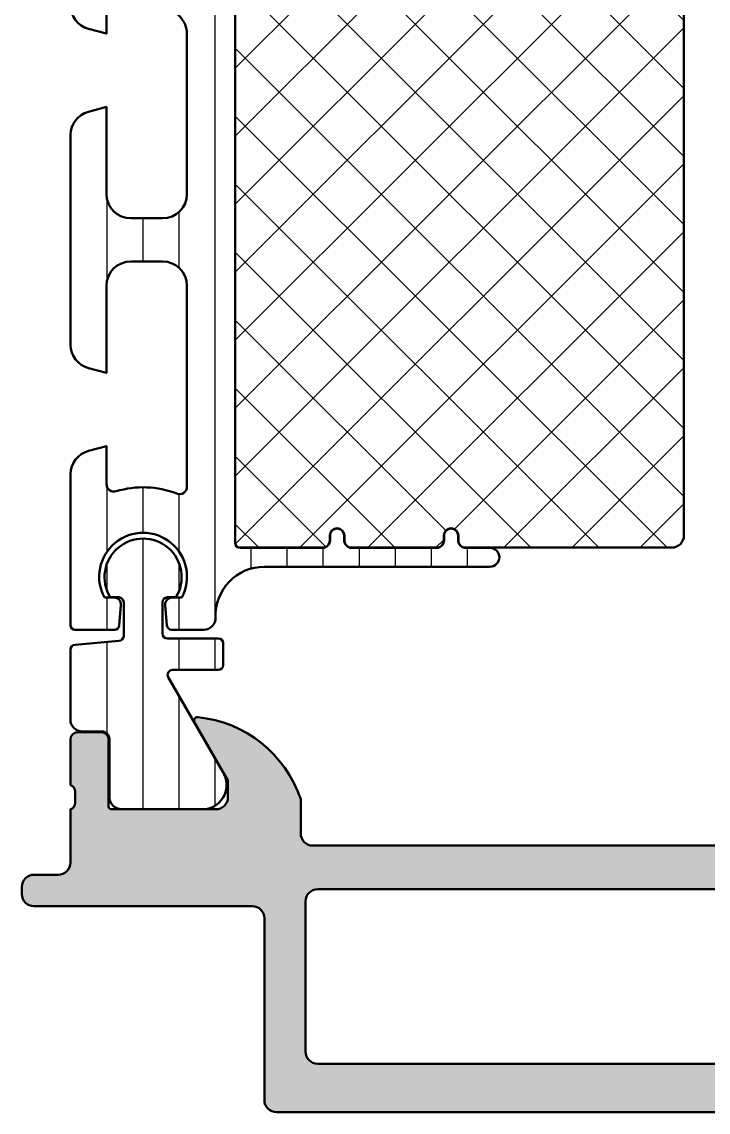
# Model space of a CAD drawing. Extents: x -25 to 78, y 0 to 90.
# Drawn here: x -5 to 23.3, y 0 to 45 of the extents above; entities that cross this region are included whole.
import ezdxf

# ---------------------------------------------------------------- set-up
doc = ezdxf.new("R2010")
doc.units = 0
for name, color, linetype, lineweight in [('0S-Alu contour', 7, 'Continuous', 50), ('0S-Alu hatch', 252, 'Continuous', 25), ('0S-Plastic contour', 254, 'Continuous', 50), ('0S-Plastic hatch', 253, 'Continuous', 25), ('0S-PT contour', 91, 'Continuous', 50), ('0S-PT hatch', 103, 'Continuous', 25)]:
    doc.layers.add(name, color=color, linetype=linetype, lineweight=lineweight)
pattern_1 = [(90, (0, 0), (-1.4859, 0), [])]

# ---------------------------------------------------------------- blocks, each defined once
blk = doc.blocks.new('284173__B434B2A2_4AD4_4CA4_8C08_CCCD92320FFC___6599E14F_AC63_4443_91F3_D63837654A6E_')
at = {"layer": '0S-Plastic hatch'}
h = blk.add_hatch(dxfattribs=at)
h.set_pattern_fill('ANSI31', color=256, scale=0.4680000000000001, angle=45, style=0)
h.set_pattern_definition(pattern_1)
edge = h.paths.add_edge_path()
edge.add_line((-3.000000000000113, 19.0925027513378), (-3.000000000000113, 16.20999710558584))
edge.add_arc((-2.500000000000113, 16.20999710558583), 0.5, 180, 269.9999925343822)
edge.add_line((-2.500000065149919, 15.70999710558584), (-1.689668630446746, 15.70999699999998))
edge.add_ellipse((-1.689668669536629, 15.40999699999998), major_axis=(-0.2999999999999997, 0), ratio=1, start_angle=179.9920752627074, end_angle=269.9999925343822, ccw=False)
edge.add_line((-1.389668672406193, 15.40995550617268), (-1.390000617064089, 13.00999861706367))
edge.add_arc((-0.8900046396254737, 13.00999597743859), 0.4999959774455833, 179.9996975182267, 270.0003024811851)
edge.add_line((-0.8900020000004076, 12.50999999999997), (2.586539498099355, 12.51000010558583))
edge.add_arc((2.444228849108, 13.49981818030869), 0.999996070924485, 278.1816080518998, 392.7270160998403)
edge.add_line((3.285481498099357, 14.04045310558585), (1.039011283692616, 17.95036743468066))
edge.add_ellipse((1.212425701844225, 18.05000397204092), major_axis=(-0.2000000000000059, 0), ratio=1, start_angle=-90, end_angle=29.879840183825706, ccw=False)
edge.add_line((1.212425701844225, 18.25000397204092), (3.099990844726448, 18.25000397204092))
edge.add_arc((3.099573298768774, 18.45042607985369), 0.2004225427558959, 270.1193660059609, 359.8828195628621)
edge.add_line((3.299995422363172, 18.45001617907217), (3.299995422363167, 19.35001007555655))
edge.add_arc((3.099594252891051, 19.34962112809803), 0.2004015469149805, 0.1112020448921864, 89.88661238628418)
edge.add_line((3.099990844726448, 19.55002228258781), (0.999992370605355, 19.5500222825878))
edge.add_ellipse((1.000357587040738, 19.75038447571386), major_axis=(-0.2003625259806111, 0), ratio=1, start_angle=0.10880910762227813, end_angle=89.89556244691272, ccw=False)
edge.add_line((0.7999954223631578, 19.75000397204092), (0.7999954223631676, 21.05002418993643))
edge.add_ellipse((1.000396591835283, 21.04963524247791), major_axis=(-0.2004015469149805, 0), ratio=1, start_angle=270.1133876137158, end_angle=359.8887979551078, ccw=False)
edge.add_line((0.9999999999998863, 21.25003639696768), (1.35499572753892, 21.25003639696768))
edge.add_arc((-3.8146973935e-06, 22.08088955142386), 1.589446672188279, 328.4843750062553, 571.5156249937443)
edge.add_line((-1.355003356933711, 21.25003639696769), (-1.000007629394644, 21.25003639696768))
edge.add_ellipse((-1.000407041953565, 21.04963242186198), major_axis=(-0.2004043731273275, 0), ratio=1, start_angle=180.1120068946616, end_angle=269.88580753651286, ccw=False)
edge.add_line((-0.8000030517579279, 21.05002418993643), (-0.8000030517579261, 19.65002838610342))
edge.add_ellipse((-1.000404257445808, 19.65041735450157), major_axis=(-0.2004015831713203, 0), ratio=1, start_angle=90.11557923254162, end_angle=179.8887919884769, ccw=False)
edge.add_line((-1.000000000000127, 19.45001617907216), (-2.800003051757926, 19.29251495836904))
edge.add_arc((-2.799595988752116, 19.09211097759355), 0.2004043941907311, 90.11637972490921, 179.8879914961053)
at = {"layer": '0S-Plastic contour', "color": 7}
for points in [[(-1.355003356933711, 21.25003639696769), (-1.000007629394644, 21.25003639696768)], [(0.9999999999998863, 21.25003639696768), (1.35499572753892, 21.25003639696768)], [(-0.8000030517579279, 21.05002418993643), (-0.8000030517579261, 19.65002838610342)], [(0.7999954223631578, 19.75000397204092), (0.7999954223631676, 21.05002418993643)], [(-1.000000000000127, 19.45001617907216), (-2.800003051757926, 19.29251495836904)], [(3.099990844726448, 19.55002228258781), (0.999992370605355, 19.5500222825878)], [(-3.000000000000113, 19.0925027513378), (-3.000000000000113, 16.20999710558584)], [(3.299995422363172, 18.45001617907217), (3.299995422363167, 19.35001007555655)], [(1.212425701844225, 18.25000397204092), (3.099990844726448, 18.25000397204092)], [(3.285481498099357, 14.04045310558585), (1.039011283692616, 17.95036743468066)], [(-2.500000065149919, 15.70999710558584), (-1.689668630446746, 15.70999699999998)], [(-1.389668672406193, 15.40995550617268), (-1.390000617064089, 13.00999861706367)], [(-0.8900020000004076, 12.50999999999997), (2.586539498099355, 12.51000010558583)]]:
    blk.add_lwpolyline(points, dxfattribs=at)
for centre, radius, start, end in [((-3.8146973935e-06, 22.08088955142386), 1.589446672188279, 328.4843750062553, 211.5156249937443), ((3.099594252891051, 19.34962112809803), 0.2004015469149805, 0.1112020448921864, 89.88661238628418), ((-2.799595988752116, 19.09211097759355), 0.2004043941907311, 90.11637972490921, 179.8879914961053), ((3.099573298768774, 18.45042607985369), 0.2004225427558959, 270.1193660059609, 359.8828195628621), ((-2.500000000000113, 16.20999710558583), 0.5, 180, 269.9999925343822), ((2.444228849108, 13.49981818030869), 0.999996070924485, 278.1816080518998, 32.72701609984038), ((-0.8900046396254737, 13.00999597743859), 0.4999959774455833, 179.9996975182267, 270.0003024811851)]:
    blk.add_arc(centre, radius, start, end, dxfattribs=at)
at = {"layer": '0S-Plastic contour', "color": 7, "extrusion": (0, 0, -1)}
for centre, radius, start, end in [((1.000407041953565, 21.04963242186198), 0.2004043731273275, 90.11419246348713, 179.8879931053384), ((-1.000396591835283, 21.04963524247791), 0.2004015469149805, 0.1112020448921864, 89.88661238628418), ((1.000404257445808, 19.65041735450157), 0.2004015831713203, 180.1112080115232, 269.8844207674584), ((-1.000357587040738, 19.75038447571386), 0.2003625259806112, 270.1044375530873, 359.8911908923777), ((-1.212425701844225, 18.05000397204092), 0.2000000000000059, 330.1201598161743, 90), ((1.689668669536629, 15.40999699999998), 0.2999999999999997, 90.00000746561778, 180.0079247372927)]:
    blk.add_arc(centre, radius, start, end, dxfattribs=at)
blk = doc.blocks.new('439400__DF1CBACC_DC30_46AF_9E8D_9D6C6696B9F3_')
at = {"layer": '0S-PT hatch'}
h = blk.add_hatch(dxfattribs=at)
h.set_pattern_fill('ANSI37', color=256, scale=0.625, angle=90, style=0)
h.set_pattern_definition([(135, (0, 0), (-1.403165018917055, -1.403165018917055), []), (225, (0, 0), (1.403165018917055, -1.403165018917055), [])])
edge = h.paths.add_edge_path()
edge.add_line((22.29999999999973, 46.60001645432259), (22.29999999999966, 23.80001645432195))
edge.add_ellipse((21.79999999999972, 23.80001645432195), major_axis=(-0.4999999999999432, 0), ratio=1, start_angle=90, end_angle=180, ccw=False)
edge.add_line((21.79999999999972, 23.30001645432201), (13.2999938258325, 23.30001645432201))
edge.add_ellipse((13.2999938258325, 23.60001645432205), major_axis=(-0.3000000000000398, 0), ratio=1, start_angle=0, end_angle=90, ccw=False)
edge.add_line((12.99999382583246, 23.60001645432205), (12.99999382583246, 23.80001645432232))
edge.add_arc((12.69999840346918, 23.8000164543223), 0.2999954223632812, 0, 180)
edge.add_line((12.4000029811059, 23.80001645432229), (12.4000029811059, 23.60001645432253))
edge.add_ellipse((12.10000298110583, 23.60001645432253), major_axis=(-0.3000000000000682, 0), ratio=1, start_angle=90, end_angle=180, ccw=False)
edge.add_line((12.10000298110583, 23.30001645432246), (8.599993825832428, 23.30001645432247))
edge.add_ellipse((8.599993825832428, 23.60001645432242), major_axis=(-0.2999999999999545, 0), ratio=1, start_angle=0, end_angle=90, ccw=False)
edge.add_line((8.299993825832473, 23.60001645432242), (8.299993825832473, 23.8000164543223))
edge.add_arc((7.999998403469163, 23.80001645432231), 0.2999954223633097, 0, 180)
edge.add_line((7.700002981105853, 23.80001645432233), (7.700002981105853, 23.60001645432234))
edge.add_ellipse((7.400002981105927, 23.60001645432234), major_axis=(-0.2999999999999261, 0), ratio=1, start_angle=90, end_angle=180, ccw=False)
edge.add_line((7.400002981105927, 23.30001645432241), (3.999999999999772, 23.30001645432235))
edge.add_ellipse((3.999999999999772, 23.50001645432234), major_axis=(-0.1999999999999886, 0), ratio=1, start_angle=0, end_angle=90, ccw=False)
edge.add_line((3.799999999999783, 23.50001645432234), (3.799999999999727, 46.90001645432235))
edge.add_ellipse((3.999999999999687, 46.90001645432235), major_axis=(-0.1999999999999602, 0), ratio=1, start_angle=270, end_angle=360, ccw=False)
edge.add_line((3.999999999999687, 47.10001645432231), (7.40000298110587, 47.10001645432225))
edge.add_ellipse((7.40000298110587, 46.80001645432226), major_axis=(-0.2999999999999829, 0), ratio=1, start_angle=180, end_angle=270, ccw=False)
edge.add_line((7.700002981105853, 46.80001645432226), (7.700002981105853, 46.60001645432234))
edge.add_arc((7.999998403469163, 46.60001645432231), 0.2999954223633097, 180, 360)
edge.add_line((8.299993825832473, 46.60001645432229), (8.299993825832473, 46.8000164543222))
edge.add_ellipse((8.599993825832456, 46.8000164543222), major_axis=(-0.2999999999999829, 0), ratio=1, start_angle=270, end_angle=360, ccw=False)
edge.add_line((8.599993825832456, 47.10001645432218), (12.10000298110591, 47.10001645432218))
edge.add_ellipse((12.10000298110591, 46.8000164543222), major_axis=(-0.2999999999999829, 0), ratio=1, start_angle=180, end_angle=270, ccw=False)
edge.add_line((12.4000029811059, 46.8000164543222), (12.4000029811059, 46.60001645432234))
edge.add_arc((12.69999840346918, 46.60001645432231), 0.2999954223632812, 180, 360)
edge.add_line((12.99999382583246, 46.60001645432229), (12.99999382583246, 46.80001645432257))
edge.add_ellipse((13.29999382583241, 46.80001645432257), major_axis=(-0.2999999999999545, 0), ratio=1, start_angle=270, end_angle=360, ccw=False)
edge.add_line((13.29999382583241, 47.10001645432252), (21.79999999999961, 47.1000164543227))
edge.add_ellipse((21.79999999999962, 46.60001645432259), major_axis=(-0.5000000000001137, 0), ratio=1, start_angle=180, end_angle=270.00000000000165, ccw=False)
at = {"layer": '0S-PT contour', "color": 7}
for points in [[(3.799999999999783, 23.50001645432234), (3.799999999999727, 46.90001645432235)], [(3.999999999999687, 47.10001645432231), (7.40000298110587, 47.10001645432225)], [(8.599993825832456, 47.10001645432218), (12.10000298110591, 47.10001645432218)], [(13.29999382583241, 47.10001645432252), (21.79999999999961, 47.1000164543227)], [(7.700002981105853, 46.80001645432226), (7.700002981105853, 46.60001645432234)], [(8.299993825832473, 46.60001645432229), (8.299993825832473, 46.8000164543222)], [(12.4000029811059, 46.8000164543222), (12.4000029811059, 46.60001645432234)], [(12.99999382583246, 46.60001645432229), (12.99999382583246, 46.80001645432257)], [(22.29999999999973, 46.60001645432259), (22.29999999999966, 23.80001645432195)], [(7.700002981105853, 23.80001645432233), (7.700002981105853, 23.60001645432234)], [(8.299993825832473, 23.60001645432242), (8.299993825832473, 23.8000164543223)], [(12.4000029811059, 23.80001645432229), (12.4000029811059, 23.60001645432253)], [(12.99999382583246, 23.60001645432205), (12.99999382583246, 23.80001645432232)], [(7.400002981105927, 23.30001645432241), (3.999999999999772, 23.30001645432235)], [(12.10000298110583, 23.30001645432246), (8.599993825832428, 23.30001645432247)], [(21.79999999999972, 23.30001645432201), (13.2999938258325, 23.30001645432201)]]:
    blk.add_lwpolyline(points, dxfattribs=at)
at = {"layer": '0S-PT contour', "color": 7, "extrusion": (0, 0, -1)}
for centre, radius, start, end in [((-3.999999999999687, 46.90001645432235), 0.1999999999999602, 0, 90), ((-7.40000298110587, 46.80001645432226), 0.2999999999999829, 90, 180), ((-8.599993825832456, 46.8000164543222), 0.2999999999999829, 0, 90), ((-12.10000298110591, 46.8000164543222), 0.2999999999999829, 90, 180), ((-13.29999382583241, 46.80001645432257), 0.2999999999999545, 0, 90), ((-21.79999999999962, 46.60001645432259), 0.5000000000001137, 89.99999999999837, 180), ((-3.999999999999772, 23.50001645432234), 0.1999999999999886, 270, 0), ((-7.400002981105927, 23.60001645432234), 0.2999999999999261, 180, 270), ((-8.599993825832428, 23.60001645432242), 0.2999999999999545, 270, 0), ((-12.10000298110583, 23.60001645432253), 0.3000000000000682, 180, 270), ((-13.2999938258325, 23.60001645432205), 0.3000000000000398, 270, 0), ((-21.79999999999972, 23.80001645432195), 0.4999999999999432, 180, 270)]:
    blk.add_arc(centre, radius, start, end, dxfattribs=at)
at = {"layer": '0S-PT contour', "color": 7}
for centre, radius, start, end in [((7.999998403469163, 46.60001645432231), 0.2999954223633097, 180, 0), ((12.69999840346918, 46.60001645432231), 0.2999954223632812, 180, 0), ((7.999998403469163, 23.80001645432231), 0.2999954223633097, 0, 180), ((12.69999840346918, 23.8000164543223), 0.2999954223632812, 0, 180)]:
    blk.add_arc(centre, radius, start, end, dxfattribs=at)
blk = doc.blocks.new('284173__0D67CFD9_0492_4DE4_8961_219E369ACE94___E1C310D1_CF3D_45E3_8FBE_ED5150BC9046_')
at = {"layer": '0S-Plastic hatch'}
h = blk.add_hatch(dxfattribs=at)
h.set_pattern_fill('ANSI31', color=256, scale=0.4680000000000001, angle=45, style=0)
h.set_pattern_definition(pattern_1)
edge = h.paths.add_edge_path()
edge.add_arc((-1.998892987228018, 45.669667572746), 0.9911072607428558, 180.040529967685, 254.9400474002998)
edge.add_line((-2.256412009459126, 44.71260040922698), (-1.510000298125277, 44.51302508534097))
edge.add_line((-1.510000298125277, 44.51302508534097), (-1.51002311706793, 45.5099999195536))
edge.add_line((-1.51002311706793, 45.5099999195536), (0.7998854011839427, 45.50999992563147))
edge.add_ellipse((0.7998854011970593, 44.49988226815095), major_axis=(-1.010117657480513, 0), ratio=1, start_angle=180, end_angle=270.00000000074397, ccw=False)
edge.add_line((1.810003058677573, 44.49988226815095), (1.810003058677651, 37.90010917022585))
edge.add_ellipse((0.7998938009335319, 37.90010917127971), major_axis=(-1.010109257744119, 0), ratio=1, start_angle=90.00000000029752, end_angle=180, ccw=False)
edge.add_line((0.7998938009387758, 36.88999991353559), (-0.4998857138641313, 36.88999991261291))
edge.add_ellipse((-0.499885709188348, 37.90013710101612), major_axis=(-1.010137188403213, 0), ratio=1, start_angle=0.00785883787767716, end_angle=89.99999973478589, ccw=False)
edge.add_line((-1.510022888089413, 37.89999854797713), (-1.510022888183598, 41.48697372013972))
edge.add_line((-1.510022888183598, 41.48697372013972), (-2.256411349988368, 41.28733857180318))
edge.add_arc((-1.998815080353068, 40.33020355047907), 0.9911928607365638, 105.0632453292084, 179.9547890322134)
edge.add_line((-2.990007632507703, 40.33098568110417), (-2.990007629394526, 31.66900626723482))
edge.add_arc((-1.998859386345984, 31.66970738699598), 0.9911484910280252, 180.0405299578921, 254.9400474092405)
edge.add_line((-2.256389121277039, 30.71260040922731), (-1.510022888183613, 30.51303724529854))
edge.add_line((-1.510022888183613, 30.51303724529854), (-1.510022888183485, 34.10000602636074))
edge.add_ellipse((-0.4998850233552617, 34.09986815911052), major_axis=(-1.010137874236532, 0), ratio=1, start_angle=270.0000389024916, end_angle=359.9921800658741, ccw=False)
edge.add_line((-0.4998857092152065, 35.11000603334682), (0.7998938063117293, 35.11000603242418))
edge.add_ellipse((0.7998938009155268, 34.09989677466207), major_axis=(-1.01010925776211, 0), ratio=1, start_angle=180, end_angle=269.9999996939147, ccw=False)
edge.add_line((1.810003058677637, 34.09989677466207), (1.810003051757249, 25.81576744355252))
edge.add_ellipse((1.500003051757303, 25.81576744381149), major_axis=(-0.3099999999999454, 0), ratio=1, start_angle=68.5397444279181, end_angle=180, ccw=False)
edge.add_arc((-5.4609107849e-06, 22.00001398454269), 3.789999999999877, 68.53974442791787, 107.0188797955989)
edge.add_ellipse((-1.200021362307992, 25.92046827408525), major_axis=(-0.3099999999999803, 0), ratio=1, start_angle=0, end_angle=107.0188797955978, ccw=False)
edge.add_line((-1.510021362307973, 25.92046827408525), (-1.51002136230808, 27.4869737201395))
edge.add_line((-1.51002136230808, 27.4869737201395), (-2.256409824111258, 27.28733857180357))
edge.add_arc((-1.998813554477436, 26.33020355047892), 0.9911928607367045, 105.0632453291177, 179.9547890312299)
edge.add_line((-2.990006106632198, 26.33098568112104), (-2.990006103518922, 20.10004730203265))
edge.add_arc((-2.800006103518924, 20.10004730203265), 0.1899999999999977, 180, 270)
edge.add_line((-2.800006103518924, 19.91004730203265), (-1.173990732037623, 19.91004730203264))
edge.add_arc((-1.173990732037623, 20.1000473020329), 0.1900000000002535, 270, 354.9998434473357)
edge.add_line((-0.9847137846474004, 20.0834871937381), (-0.9111097101340703, 20.92475914023555))
edge.add_arc((-1.200006103518802, 20.95003509500125), 0.2900000000000405, 354.9998434473379, 449.9999999999775)
edge.add_line((-1.200006103518688, 21.24003509500129), (-1.592586124307302, 21.24003509500146))
edge.add_ellipse((5.31940319206e-05, 22.10003509597818), major_axis=(-1.809999999999993, 0), ratio=1, start_angle=151.6316564767591, end_angle=28.368343523240924, ccw=False)
edge.add_line((1.592692512371142, 21.24003509500146), (1.199993896481259, 21.24003509500146))
edge.add_arc((1.199993896481259, 20.95003509500131), 0.2900000000001483, 90, 185.0001565526679)
edge.add_line((0.911097503096423, 20.92475914023557), (0.9847015776098402, 20.08348719373788))
edge.add_arc((1.173978524999768, 20.10004730203266), 0.1899999999999585, 185.0001565526667, 270)
edge.add_line((1.173978524999768, 19.9100473020327), (2.499993896484184, 19.91004730203264))
edge.add_arc((2.499993896484212, 20.4000473020328), 0.4900000000001583, 269.9999999999966, 362.2920152210359)
edge.add_ellipse((4.997993841998166, 20.50002866135775), major_axis=(-2.009999999999877, 0), ratio=1, start_angle=-89.9999999999996, end_angle=2.2920152210356832, ccw=False)
edge.add_line((4.997993841998152, 22.51002866135763), (14.29999687759033, 22.51002866135781))
edge.add_arc((14.29999687759033, 22.90002255784218), 0.3899938964843734, 270, 450)
edge.add_line((14.29999687759033, 23.29001645432655), (13.29999382583253, 23.29001645432655))
edge.add_ellipse((13.29999382583253, 23.60001645432662), major_axis=(-0.3100000000000662, 0), ratio=1, start_angle=0, end_angle=90, ccw=False)
edge.add_line((12.98999382583246, 23.60001645432662), (12.98999382583245, 23.80001645432917))
edge.add_arc((12.69999840346912, 23.80001645432913), 0.289995422363333, 0, 180)
edge.add_line((12.41000298110579, 23.80001645432909), (12.41000298110584, 23.60001645432674))
edge.add_ellipse((12.10000298110579, 23.60001645432665), major_axis=(-0.3100000000000591, 0), ratio=1, start_angle=90, end_angle=180, ccw=False)
edge.add_line((12.10000298110579, 23.2900164543266), (8.599993825832485, 23.29001645432656))
edge.add_ellipse((8.599993825832485, 23.60001645432658), major_axis=(-0.3100000000000165, 0), ratio=1, start_angle=0, end_angle=90, ccw=False)
edge.add_line((8.289993825832468, 23.60001645432658), (8.289993825832523, 23.80001645432637))
edge.add_arc((7.99999840346922, 23.80001645432642), 0.2899954223633045, 0, 180)
edge.add_line((7.710002981105915, 23.80001645432649), (7.710002981105859, 23.60001645432658))
edge.add_ellipse((7.400002981105814, 23.60001645432667), major_axis=(-0.3100000000000449, 0), ratio=1, start_angle=90, end_angle=180, ccw=False)
edge.add_line((7.400002981105814, 23.29001645432663), (3.999999999999701, 23.2900164543265))
edge.add_ellipse((3.999999999999715, 23.50001645432477), major_axis=(-0.2099999999982707, 0), ratio=1, start_angle=0, end_angle=89.99999999999608, ccw=False)
edge.add_line((3.790000000001445, 23.50001645432477), (3.789999999999665, 46.90001645432626))
edge.add_ellipse((3.999999999999673, 46.90001645432627), major_axis=(-0.210000000000008, 0), ratio=1, start_angle=270, end_angle=360, ccw=False)
edge.add_line((3.999999999999673, 47.11001645432628), (7.400002981105927, 47.11001645432617))
edge.add_ellipse((7.400002981105927, 46.80001645432617), major_axis=(-0.3099999999999952, 0), ratio=1, start_angle=180, end_angle=270, ccw=False)
edge.add_line((7.710002981105922, 46.80001645432617), (7.710002981105859, 46.60001645432647))
edge.add_arc((7.999998403469191, 46.60001645432646), 0.289995422363333, 180, 360)
edge.add_line((8.289993825832523, 46.60001645432646), (8.289993825832523, 46.80001645432632))
edge.add_ellipse((8.599993825832428, 46.80001645432631), major_axis=(-0.3099999999999028, 0), ratio=1, start_angle=270, end_angle=360, ccw=False)
edge.add_line((8.599993825832428, 47.11001645432622), (12.10000298110581, 47.11001645432622))
edge.add_ellipse((12.10000298110583, 46.8000164543262), major_axis=(-0.3100000000000236, 0), ratio=1, start_angle=180, end_angle=270.0000000000026, ccw=False)
edge.add_line((12.41000298110585, 46.8000164543262), (12.41000298110568, 46.60001645432394))
edge.add_arc((12.69999840346907, 46.60001645432388), 0.2899954223633898, 180, 360)
edge.add_line((12.98999382583245, 46.60001645432383), (12.98999382583245, 46.80001645432625))
edge.add_ellipse((13.29999382583249, 46.80001645432625), major_axis=(-0.3100000000000307, 0), ratio=1, start_angle=270, end_angle=360, ccw=False)
edge.add_line((13.29999382583249, 47.11001645432628), (14.29999687759034, 47.11001645432627))
edge.add_arc((14.29999687759033, 47.50001035081062), 0.3899938964843486, 270.0000000000021, 450.0000000000021)
edge.add_line((14.29999687759031, 47.89000424729497), (2.100003454003697, 47.89000424729515))
edge.add_ellipse((2.100003454003697, 48.10000424729516), major_axis=(-0.210000000000008, 0), ratio=1, start_angle=0, end_angle=90, ccw=False)
edge.add_line((1.890003454003689, 48.10000424729516), (1.890003454003689, 48.56250812677634))
edge.add_line((1.890003454003689, 48.56250812677634), (3.276940554249094, 50.96475365130364))
edge.add_arc((2.4442288491081, 51.50018192527415), 0.9899960709244565, 327.2592430287524, 441.7771036410999)
edge.add_line((2.585822496184208, 52.47999999999699), (-0.8900046396252179, 52.48000000000407))
edge.add_arc((-0.8900046396252321, 51.99000402255849), 0.4899959774455809, 89.99999999999834, 180.0079247372467)
edge.add_line((-1.380000612383899, 51.989936249864), (-1.379668669632053, 49.59004587753542))
edge.add_ellipse((-1.689668666672773, 49.59000300000316), major_axis=(-0.3100000000060144, 0), ratio=1, start_angle=90.00000000110578, end_angle=180.0079248439906, ccw=False)
edge.add_line((-1.68966866666679, 49.28000299999715), (-2.499999985071511, 49.28000299999722))
edge.add_arc((-2.499999985071539, 48.79000299999709), 0.490000000000137, 89.99999999999667, 180)
edge.add_line((-2.989999985071676, 48.79000299999709), (-2.990000000001586, 45.66896648198082))
at = {"layer": '0S-Plastic contour', "color": 7}
for points in [[(2.585822496184208, 52.47999999999699), (-0.8900046396252179, 52.48000000000407)], [(-1.380000612383899, 51.989936249864), (-1.379668669632053, 49.59004587753542)], [(1.890003454003689, 48.10000424729516), (1.890003454003689, 48.56250812677634), (3.276940554249094, 50.96475365130364)], [(-1.68966866666679, 49.28000299999715), (-2.499999985071511, 49.28000299999722)], [(-2.989999985071676, 48.79000299999709), (-2.990000000001586, 45.66896648198082)], [(14.29999687759031, 47.89000424729497), (2.100003454003697, 47.89000424729515)], [(3.790000000001445, 23.50001645432477), (3.789999999999665, 46.90001645432626)], [(3.999999999999673, 47.11001645432628), (7.400002981105927, 47.11001645432617)], [(8.599993825832428, 47.11001645432622), (12.10000298110581, 47.11001645432622)], [(13.29999382583249, 47.11001645432628), (14.29999687759034, 47.11001645432627)], [(7.710002981105922, 46.80001645432617), (7.710002981105859, 46.60001645432647)], [(8.289993825832523, 46.60001645432646), (8.289993825832523, 46.80001645432632)], [(12.41000298110585, 46.8000164543262), (12.41000298110568, 46.60001645432394)], [(12.98999382583245, 46.60001645432383), (12.98999382583245, 46.80001645432625)], [(-2.256412009459126, 44.71260040922698), (-1.510000298125277, 44.51302508534097), (-1.51002311706793, 45.5099999195536), (0.7998854011839427, 45.50999992563147)], [(1.810003058677573, 44.49988226815095), (1.810003058677651, 37.90010917022585)], [(-1.510022888089413, 37.89999854797713), (-1.510022888183598, 41.48697372013972), (-2.256411349988368, 41.28733857180318)], [(-2.990007632507703, 40.33098568110417), (-2.990007629394526, 31.66900626723482)], [(0.7998938009387758, 36.88999991353559), (-0.4998857138641313, 36.88999991261291)], [(-0.4998857092152065, 35.11000603334682), (0.7998938063117293, 35.11000603242418)], [(-2.256389121277039, 30.71260040922731), (-1.510022888183613, 30.51303724529854), (-1.510022888183485, 34.10000602636074)], [(1.810003058677637, 34.09989677466207), (1.810003051757249, 25.81576744355252)], [(-1.510021362307973, 25.92046827408525), (-1.51002136230808, 27.4869737201395), (-2.256409824111258, 27.28733857180357)], [(-2.990006106632198, 26.33098568112104), (-2.990006103518922, 20.10004730203265)], [(7.710002981105915, 23.80001645432649), (7.710002981105859, 23.60001645432658)], [(8.289993825832468, 23.60001645432658), (8.289993825832523, 23.80001645432637)], [(12.41000298110579, 23.80001645432909), (12.41000298110584, 23.60001645432674)], [(12.98999382583246, 23.60001645432662), (12.98999382583245, 23.80001645432917)], [(7.400002981105814, 23.29001645432663), (3.999999999999701, 23.2900164543265)], [(12.10000298110579, 23.2900164543266), (8.599993825832485, 23.29001645432656)], [(14.29999687759033, 23.29001645432655), (13.29999382583253, 23.29001645432655)], [(4.997993841998152, 22.51002866135763), (14.29999687759033, 22.51002866135781)], [(-1.200006103518688, 21.24003509500129), (-1.592586124307302, 21.24003509500146)], [(1.592692512371142, 21.24003509500146), (1.199993896481259, 21.24003509500146)], [(-0.9847137846474004, 20.0834871937381), (-0.9111097101340703, 20.92475914023555)], [(0.911097503096423, 20.92475914023557), (0.9847015776098402, 20.08348719373788)], [(-2.800006103518924, 19.91004730203265), (-1.173990732037623, 19.91004730203264)], [(1.173978524999768, 19.9100473020327), (2.499993896484184, 19.91004730203264)]]:
    blk.add_lwpolyline(points, dxfattribs=at)
for centre, radius, start, end in [((-0.8900046396252321, 51.99000402255849), 0.4899959774455809, 89.99999999999834, 180.0079247372467), ((2.4442288491081, 51.50018192527415), 0.9899960709244565, 327.2592430287524, 81.7771036411), ((-2.499999985071539, 48.79000299999709), 0.490000000000137, 89.99999999999667, 180), ((14.29999687759033, 47.50001035081062), 0.3899938964843486, 270.0000000000021, 90.00000000000207), ((7.999998403469191, 46.60001645432646), 0.289995422363333, 180, 0), ((12.69999840346907, 46.60001645432388), 0.2899954223633898, 180, 0), ((-1.998892987228018, 45.669667572746), 0.9911072607428558, 180.040529967685, 254.9400474002998), ((-1.998815080353068, 40.33020355047907), 0.9911928607365638, 105.0632453292084, 179.9547890322134), ((-1.998859386345984, 31.66970738699598), 0.9911484910280252, 180.0405299578921, 254.9400474092405), ((-1.998813554477436, 26.33020355047892), 0.9911928607367045, 105.0632453291177, 179.9547890312299), ((-5.4609107849e-06, 22.00001398454269), 3.789999999999877, 68.53974442791787, 107.0188797955989), ((7.99999840346922, 23.80001645432642), 0.2899954223633045, 0, 180), ((12.69999840346912, 23.80001645432913), 0.289995422363333, 0, 180), ((14.29999687759033, 22.90002255784218), 0.3899938964843734, 270, 90), ((-1.200006103518802, 20.95003509500125), 0.2900000000000405, 354.9998434473379, 89.99999999997755), ((1.199993896481259, 20.95003509500131), 0.2900000000001483, 90, 185.0001565526679), ((2.499993896484212, 20.4000473020328), 0.4900000000001583, 269.9999999999966, 2.292015221035908), ((-2.800006103518924, 20.10004730203265), 0.1899999999999977, 180, 270), ((-1.173990732037623, 20.1000473020329), 0.1900000000002535, 270, 354.9998434473357), ((1.173978524999768, 20.10004730203266), 0.1899999999999585, 185.0001565526667, 270)]:
    blk.add_arc(centre, radius, start, end, dxfattribs=at)
at = {"layer": '0S-Plastic contour', "color": 7, "extrusion": (0, 0, -1)}
for centre, radius, start, end in [((1.689668666672773, 49.59000300000316), 0.3100000000060144, 179.9920751560094, 269.9999999988942), ((-2.100003454003697, 48.10000424729516), 0.210000000000008, 270, 0), ((-3.999999999999673, 46.90001645432627), 0.210000000000008, 0, 90), ((-7.400002981105927, 46.80001645432617), 0.3099999999999952, 90, 180), ((-8.599993825832428, 46.80001645432631), 0.3099999999999028, 0, 90), ((-12.10000298110583, 46.8000164543262), 0.3100000000000236, 89.99999999999739, 180), ((-13.29999382583249, 46.80001645432625), 0.3100000000000307, 0, 90), ((-0.7998854011970593, 44.49988226815095), 1.010117657480513, 89.999999999256, 180), ((0.499885709188348, 37.90013710101612), 1.010137188403213, 270.0000002652141, 359.9921411621223), ((-0.7998938009335319, 37.90010917127971), 1.010109257744119, 180, 269.9999999997025), ((0.4998850233552617, 34.09986815911052), 1.010137874236532, 0.0078199341258925, 89.9999610975084), ((-0.7998938009155268, 34.09989677466207), 1.01010925776211, 90.00000030608534, 180), ((1.200021362307992, 25.92046827408525), 0.3099999999999803, 252.9811202044022, 0), ((-1.500003051757303, 25.81576744381149), 0.3099999999999454, 180, 291.4602555720819), ((-5.31940319206e-05, 22.10003509597818), 1.809999999999993, 331.6316564767591, 208.368343523241), ((-3.999999999999715, 23.50001645432477), 0.2099999999982707, 270.0000000000039, 0), ((-7.400002981105814, 23.60001645432667), 0.3100000000000449, 180, 270), ((-8.599993825832485, 23.60001645432658), 0.3100000000000165, 270, 0), ((-12.10000298110579, 23.60001645432665), 0.3100000000000591, 180, 270), ((-13.29999382583253, 23.60001645432662), 0.3100000000000662, 270, 0), ((-4.997993841998166, 20.50002866135775), 2.009999999999877, 357.7079847789643, 89.99999999999959)]:
    blk.add_arc(centre, radius, start, end, dxfattribs=at)
blk = doc.blocks.new('438530__7A42FA46_AE3C_4CB7_B7C1_991EA331A77B_')
at = {"layer": '0S-Alu hatch'}
h = blk.add_hatch(color=256, dxfattribs=at)
edge = h.paths.add_edge_path()
edge.add_arc((-3.499996948242596, 10.29999999999838), 0.5, 269.9999999999984, 360)
edge.add_line((-2.999996948242596, 10.29999999999838), (-2.99999694824271, 12.4999999999983))
edge.add_arc((-3.078833394785746, 12.76752059199157), 0.278895056327579, 286.4198764194819, 361.1645893740928)
edge.add_line((-2.799995948242554, 12.77318899998993), (-2.799995948242553, 13.22678299998993))
edge.add_arc((-3.078864043885744, 13.23244365946699), 0.2789255417371719, 358.8371299271131, 433.5754054446265)
edge.add_line((-2.999996948242483, 13.49998699998993), (-2.999996948242596, 15.37999799999834))
edge.add_ellipse((-2.699996948242585, 15.37999799999836), major_axis=(-0.3000000000000114, 0), ratio=1, start_angle=270, end_angle=360, ccw=False)
edge.add_line((-2.699996948242585, 15.67999799999837), (-1.720022629199661, 15.67999799999837))
edge.add_ellipse((-1.720022629199661, 15.37999799999842), major_axis=(-0.2999999999999545, 0), ratio=1, start_angle=180, end_angle=270, ccw=False)
edge.add_line((-1.420022629199706, 15.37999799999842), (-1.420022629199706, 12.61999999999836))
edge.add_arc((-1.300022629199759, 12.61999999999836), 0.1199999999999477, 180, 270)
edge.add_line((-1.300022629199759, 12.49999999999842), (3.000003051757346, 12.49999999999842))
edge.add_arc((3.000003051757346, 12.99999999999847), 0.500000000000057, 270, 360)
edge.add_line((3.500003051757403, 12.99999999999847), (3.500003051757403, 13.69999999999835))
edge.add_line((3.500003051757403, 13.69999999999835), (2.118507594134939, 16.09282032302586))
edge.add_ellipse((2.238122836405636, 16.16188021535004), major_axis=(-0.1381197846483423, 0), ratio=1, start_angle=-95.62257755079389, end_angle=30.000000000002615, ccw=False)
edge.add_ellipse((1.761779810583576, 11.32339113815056), major_axis=(-5.000000000000008, 0), ratio=1, start_angle=198.6222189607481, end_angle=264.37742244920685, ccw=False)
edge.add_line((6.500003051757407, 12.92002525929423), (6.500003051757403, 11.49999999999836))
edge.add_arc((7.000003051757346, 11.49999999999836), 0.4999999999999432, 180, 270)
edge.add_line((7.000003051757346, 10.99999999999842), (37.90568136791986, 10.99999999999841))
edge.add_arc((37.90568136791986, 11.49999999999839), 0.4999999999999716, 270, 338.9376648512806)
edge.add_ellipse((43.03822629293174, 9.523391138150595), major_axis=(-5.000000000000067, 0), ratio=1, start_angle=275.62257755079975, end_angle=338.93766485128066, ccw=False)
edge.add_ellipse((42.5618832671091, 14.36188021535007), major_axis=(-0.1381197846483438, 0), ratio=1, start_angle=149.9999999999981, end_angle=275.6225775507964, ccw=False)
edge.add_line((42.68149850937979, 14.2928203230259), (41.30000305175747, 11.89999999999839))
edge.add_line((41.30000305175747, 11.89999999999839), (41.30000305175747, 11.19999999999843))
edge.add_arc((41.8000030517575, 11.19999999999843), 0.5000000000000285, 180, 270)
edge.add_line((41.8000030517575, 10.6999999999984), (46.10002873271494, 10.6999999999984))
edge.add_arc((46.10002873271494, 10.81999999999815), 0.1199999999997487, 270, 360)
edge.add_line((46.22002873271469, 10.81999999999815), (46.22002873271469, 13.57999799999817))
edge.add_ellipse((46.5200287327147, 13.57999799999817), major_axis=(-0.3000000000000114, 0), ratio=1, start_angle=270, end_angle=360, ccw=False)
edge.add_line((46.5200287327147, 13.87999799999818), (47.50000305175752, 13.87999799999818))
edge.add_ellipse((47.50000305175752, 13.57999799999823), major_axis=(-0.2999999999999545, 0), ratio=1, start_angle=180, end_angle=270, ccw=False)
edge.add_line((47.80000305175747, 13.57999799999823), (47.80000305175747, 11.69998699998962))
edge.add_arc((47.87887014740069, 11.43244365946672), 0.2789255417371328, 106.4245945553666, 181.1628700729022)
edge.add_line((47.60000205175754, 11.42678299998958), (47.60000205175754, 10.97318899998973))
edge.add_arc((47.87883949830046, 10.96752059199135), 0.2788950563273101, 178.8354106259006, 253.5801235805111)
edge.add_line((47.80000305175747, 10.69999999999834), (47.80000305175747, 9.199999999998427))
edge.add_ellipse((47.30000305175744, 9.199999999998427), major_axis=(-0.5000000000000285, 0), ratio=1, start_angle=90, end_angle=180, ccw=False)
edge.add_line((47.30000305175744, 8.6999999999984), (46.30000305175747, 8.6999999999984))
edge.add_arc((46.30000305175747, 8.1999999999984), 0.5, 90, 180)
edge.add_line((45.80000305175746, 8.1999999999984), (45.80000305175746, 3.431119203399664))
edge.add_arc((46.80000305175745, 3.431119203399663), 0.9999999999999857, 180, 265.9143832200255)
edge.add_line((46.72875600176955, 2.433660503568942), (52.80000305175747, 1.999999999998411))
edge.add_line((52.80000305175747, 1.999999999998411), (68.90000305175738, 1.999999999998409))
edge.add_arc((68.90000305175738, 2.499999999998409), 0.5, 270, 360)
edge.add_line((69.40000305175738, 2.499999999998409), (69.40000305175738, 3.299999999998363))
edge.add_arc((68.90000305175738, 3.299999999998363), 0.5, 0, 90)
edge.add_line((68.90000305175738, 3.799999999998363), (68.40000305175738, 3.799999999998363))
edge.add_ellipse((68.40000305175738, 4.299999999998363), major_axis=(-0.5, 0), ratio=1, start_angle=0, end_angle=90, ccw=False)
edge.add_line((67.90000305175738, 4.299999999998363), (67.90000305175738, 4.499999999998382))
edge.add_ellipse((68.40000305175741, 4.499999999998382), major_axis=(-0.5000000000000285, 0), ratio=1, start_angle=270, end_angle=360, ccw=False)
edge.add_line((68.40000305175741, 4.999999999998411), (71.20000305175739, 4.999999999998409))
edge.add_ellipse((71.20000305175739, 4.499999999998466), major_axis=(-0.4999999999999432, 0), ratio=1, start_angle=180, end_angle=270, ccw=False)
edge.add_line((71.70000305175734, 4.499999999998466), (71.70000305175734, 3.999999999998409))
edge.add_line((71.70000305175734, 3.999999999998409), (70.70000305175745, 3.999999999998409))
edge.add_line((70.70000305175745, 3.999999999998409), (70.70000305175734, 2.499999999998543))
edge.add_arc((71.70000305175739, 2.499999999998467), 1.000000000000056, 180, 270)
edge.add_line((71.70000305175739, 1.49999999999841), (75.70000305175736, 1.499999999998408))
edge.add_arc((75.70000305175736, 2.499999999998379), 0.9999999999999712, 270, 360)
edge.add_line((76.70000305175734, 2.499999999998379), (76.70000305175734, 3.999999999998408))
edge.add_line((76.70000305175734, 3.999999999998408), (75.70000305175734, 3.999999999998408))
edge.add_line((75.70000305175734, 3.999999999998408), (75.70000305175734, 4.499999999998408))
edge.add_ellipse((76.20000305175734, 4.499999999998408), major_axis=(-0.5, 0), ratio=1, start_angle=270, end_angle=360, ccw=False)
edge.add_line((76.20000305175734, 4.999999999998408), (77.5000030517574, 4.999999999998407))
edge.add_ellipse((77.5000030517574, 4.499999999998522), major_axis=(-0.4999999999998855, 0), ratio=1, start_angle=180, end_angle=270, ccw=False)
edge.add_line((78.00000305175728, 4.499999999998522), (78.0000030517574, 0.4999999999984226))
edge.add_ellipse((77.5000030517574, 0.4999999999984086), major_axis=(-0.5, 0), ratio=1, start_angle=90, end_angle=180, ccw=False)
edge.add_line((77.5000030517574, -1.5914e-12), (5.500003051757403, -1.5827e-12))
edge.add_ellipse((5.500003051757403, 0.4999999999984141), major_axis=(-0.4999999999999968, 0), ratio=1, start_angle=0, end_angle=90, ccw=False)
edge.add_line((5.000003051757406, 0.4999999999984141), (5.000003051757403, 7.9999999999984))
edge.add_arc((4.500003051757389, 7.999999999998399), 0.5000000000000142, 0, 90)
edge.add_line((4.500003051757389, 8.499999999998414), (-4.49999694824261, 8.499999999998419))
edge.add_ellipse((-4.499996948242596, 8.999999999998405), major_axis=(-0.4999999999999858, 0), ratio=1, start_angle=0, end_angle=89.9999999999983, ccw=False)
edge.add_line((-4.999996948242582, 8.999999999998405), (-4.999996948242596, 9.299999999998374))
edge.add_ellipse((-4.499996948242596, 9.299999999998374), major_axis=(-0.5, 0), ratio=1, start_angle=270, end_angle=360, ccw=False)
edge.add_line((-4.499996948242596, 9.799999999998374), (-3.49999694824261, 9.799999999998386))
edge = h.paths.add_edge_path()
edge.add_line((6.700003051757335, 8.699999999998404), (6.700003051757335, 2.499999999998417))
edge.add_arc((7.200003051757335, 2.499999999998417), 0.5, 180, 270)
edge.add_line((7.200003051757335, 1.999999999998417), (43.60000305175742, 1.999999999998412))
edge.add_arc((43.60000305175742, 2.499999999998412), 0.4999999999999999, 270, 360)
edge.add_line((44.10000305175742, 2.499999999998412), (44.10000305175742, 8.6999999999984))
edge.add_arc((43.60000305175742, 8.6999999999984), 0.5, 0, 90)
edge.add_line((43.60000305175742, 9.1999999999984), (7.200003051757335, 9.199999999998404))
edge.add_arc((7.200003051757335, 8.699999999998404), 0.5, 90, 180)
at = {"layer": '0S-Alu contour', "color": 7}
for points in [[(3.500003051757403, 12.99999999999847), (3.500003051757403, 13.69999999999835), (2.118507594134939, 16.09282032302586)], [(-2.999996948242483, 13.49998699998993), (-2.999996948242596, 15.37999799999834)], [(-2.699996948242585, 15.67999799999837), (-1.720022629199661, 15.67999799999837)], [(-1.420022629199706, 15.37999799999842), (-1.420022629199706, 12.61999999999836)], [(-2.799995948242554, 12.77318899998993), (-2.799995948242553, 13.22678299998993)], [(6.500003051757407, 12.92002525929423), (6.500003051757403, 11.49999999999836)], [(-2.999996948242596, 10.29999999999838), (-2.99999694824271, 12.4999999999983)], [(-1.300022629199759, 12.49999999999842), (3.000003051757346, 12.49999999999842)], [(7.000003051757346, 10.99999999999842), (37.90568136791986, 10.99999999999841)], [(-4.499996948242596, 9.799999999998374), (-3.49999694824261, 9.799999999998386)], [(-4.999996948242582, 8.999999999998405), (-4.999996948242596, 9.299999999998374)], [(43.60000305175742, 9.1999999999984), (7.200003051757335, 9.199999999998404)], [(6.700003051757335, 8.699999999998404), (6.700003051757335, 2.499999999998417)], [(4.500003051757389, 8.499999999998414), (-4.49999694824261, 8.499999999998419)], [(5.000003051757406, 0.4999999999984141), (5.000003051757403, 7.9999999999984)], [(7.200003051757335, 1.999999999998417), (43.60000305175742, 1.999999999998412)], [(77.5000030517574, -1.5914e-12), (5.500003051757403, -1.5827e-12)]]:
    blk.add_lwpolyline(points, dxfattribs=at)
at = {"layer": '0S-Alu contour', "color": 7, "extrusion": (0, 0, -1)}
for centre, radius, start, end in [((-2.238122836405636, 16.16188021535004), 0.1381197846483424, 329.9999999999974, 95.6225775507939), ((-1.761779810583576, 11.32339113815056), 5.000000000000008, 95.62257755079312, 161.3777810392519), ((2.699996948242585, 15.37999799999836), 0.3000000000000114, 0, 90), ((1.720022629199661, 15.37999799999842), 0.2999999999999545, 90, 180), ((4.499996948242596, 9.299999999998374), 0.5, 0, 90), ((4.499996948242596, 8.999999999998405), 0.4999999999999858, 270.0000000000017, 0), ((-5.500003051757403, 0.4999999999984141), 0.4999999999999968, 270, 0)]:
    blk.add_arc(centre, radius, start, end, dxfattribs=at)
at = {"layer": '0S-Alu contour', "color": 7}
for centre, radius, start, end in [((-3.078864043885744, 13.23244365946699), 0.2789255417371719, 358.8371299271131, 73.57540544462664), ((-3.078833394785746, 12.76752059199157), 0.278895056327579, 286.4198764194819, 1.164589374092855), ((-1.300022629199759, 12.61999999999836), 0.1199999999999477, 180, 270), ((3.000003051757346, 12.99999999999847), 0.500000000000057, 270, 0), ((7.000003051757346, 11.49999999999836), 0.4999999999999432, 180, 270), ((-3.499996948242596, 10.29999999999838), 0.5, 269.9999999999984, 0), ((7.200003051757335, 8.699999999998404), 0.5, 90, 180), ((4.500003051757389, 7.999999999998399), 0.5000000000000142, 0, 90), ((7.200003051757335, 2.499999999998417), 0.5, 180, 270)]:
    blk.add_arc(centre, radius, start, end, dxfattribs=at)
blk = doc.blocks.new('439400__58EA5925_C761_49F2_9548_F4E96FBDF252_')
at = {"layer": '0S-Alu contour', "color": 7}
blk.add_blockref('438530__7A42FA46_AE3C_4CB7_B7C1_991EA331A77B_', (0, 0), dxfattribs=at)
at = {"layer": '0S-Plastic contour', "color": 7}
for name in ['284173__0D67CFD9_0492_4DE4_8961_219E369ACE94___E1C310D1_CF3D_45E3_8FBE_ED5150BC9046_', '284173__B434B2A2_4AD4_4CA4_8C08_CCCD92320FFC___6599E14F_AC63_4443_91F3_D63837654A6E_']:
    blk.add_blockref(name, (0, 0), dxfattribs=at)
at = {"layer": '0S-PT contour', "color": 7}
blk.add_blockref('439400__DF1CBACC_DC30_46AF_9E8D_9D6C6696B9F3_', (0, 0), dxfattribs=at)

msp = doc.modelspace()

# ---------------------------------------------------------------- block references
at = {"layer": '0S-Alu contour', "color": 7}
msp.add_blockref('439400__58EA5925_C761_49F2_9548_F4E96FBDF252_', (0, 0), dxfattribs=at)

doc.saveas('drawing.dxf')
